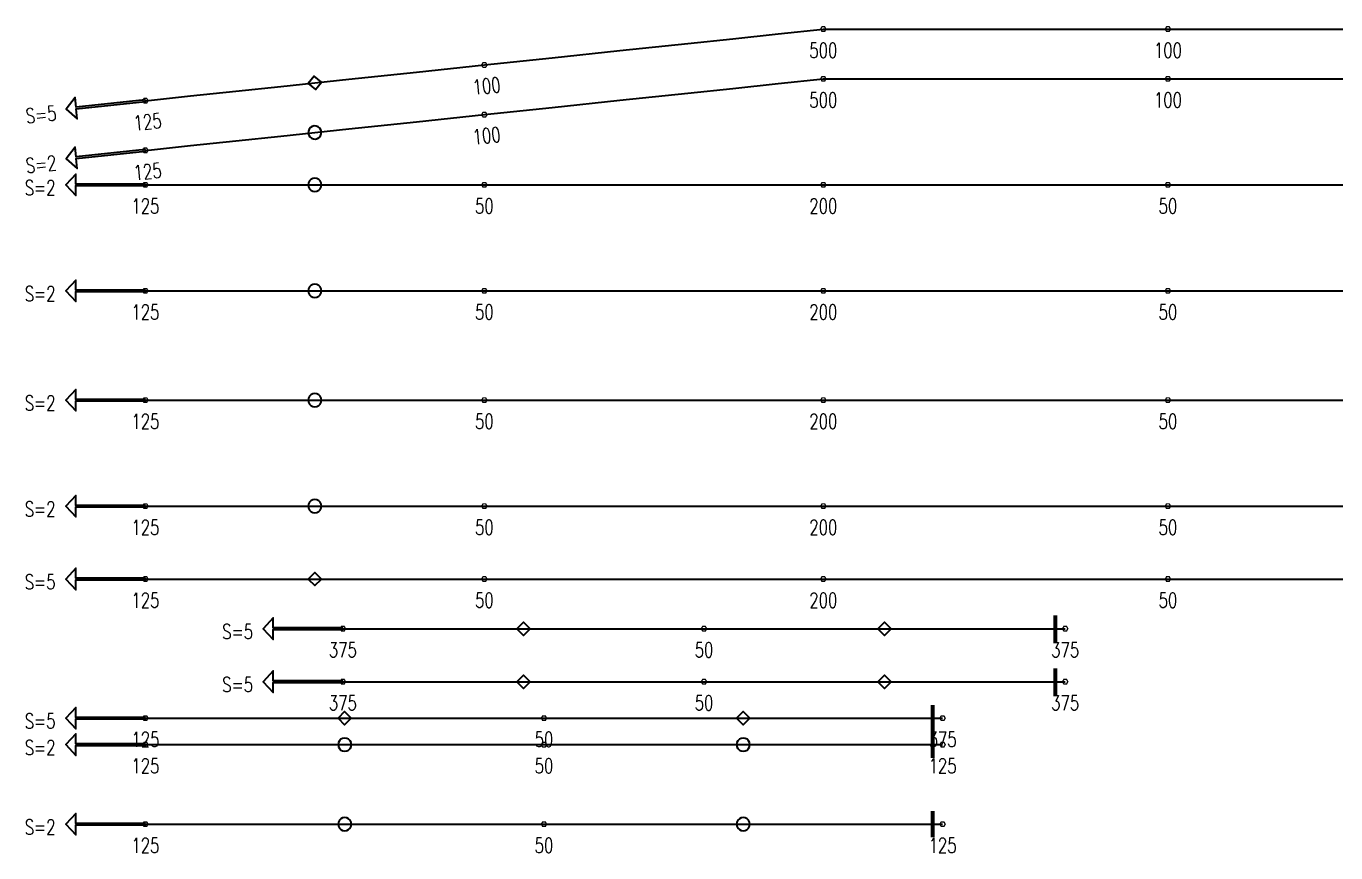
# Model space of a CAD drawing. Header units: millimetres. Extents: x 118516 to 588795, y -24154 to 50684.
# Drawn here: x 380622 to 400384, y 26067 to 38545 of the extents above; entities that cross this region are included whole.
import ezdxf

# ---------------------------------------------------------------- set-up
doc = ezdxf.new("R2010")
doc.units = ezdxf.units.MM
doc.layers.add('Current plane_Column', color=7, linetype='Continuous', true_color=0x4b00ff)
doc.layers.add('NDC_S-TENDON', color=6, linetype='Continuous', lineweight=35)
doc.layers.add('NDC_S_ANNO', color=7, linetype='Continuous', lineweight=20)
doc.styles.add('NDC_ANNO', font='', dxfattribs={"width": 0.8})
doc.styles.get('NDC_ANNO').set_extended_font_data('Dotum')

# ---------------------------------------------------------------- blocks, each defined once
blk = doc.blocks.new('HTB TDX')
at = {"layer": 'NDC_S-TENDON', "linetype": 'Continuous'}
for points, elevation in [([(10090, 29000, 20, 20, 0), (10070, 29035, 20, 20, 0), (10030, 29035, 20, 20, 0), (10010, 29000, 20, 20, 0), (10030, 28965, 20, 20, 0), (10070, 28965, 20, 20, 0)], 3600), ([(10090, 29000, 20, 20, 0), (10070, 29035, 20, 20, 0), (10030, 29035, 20, 20, 0), (10010, 29000, 20, 20, 0), (10030, 28965, 20, 20, 0), (10070, 28965, 20, 20, 0)], 3600), ([(10090, 29000, 20, 20, 0), (10070, 29035, 20, 20, 0), (10030, 29035, 20, 20, 0), (10010, 29000, 20, 20, 0), (10030, 28965, 20, 20, 0), (10070, 28965, 20, 20, 0)], 3600), ([(10090, 29000, 20, 20, 0), (10070, 29035, 20, 20, 0), (10030, 29035, 20, 20, 0), (10010, 29000, 20, 20, 0), (10030, 28965, 20, 20, 0), (10070, 28965, 20, 20, 0)], 3600), ([(15290, 29000, 20, 20, 0), (15270, 29035, 20, 20, 0), (15230, 29035, 20, 20, 0), (15210, 29000, 20, 20, 0), (15230, 28965, 20, 20, 0), (15270, 28965, 20, 20, 0)], 3200), ([(15290, 29000, 20, 20, 0), (15270, 29035, 20, 20, 0), (15230, 29035, 20, 20, 0), (15210, 29000, 20, 20, 0), (15230, 28965, 20, 20, 0), (15270, 28965, 20, 20, 0)], 3200), ([(4975, 28460, 20, 20, 0), (4955, 28494, 20, 20, 0), (4915, 28494, 20, 20, 0), (4895, 28460, 20, 20, 0), (4915, 28425, 20, 20, 0), (4955, 28425, 20, 20, 0)], 3200), ([(4975, 28460, 20, 20, 0), (4955, 28494, 20, 20, 0), (4915, 28494, 20, 20, 0), (4895, 28460, 20, 20, 0), (4915, 28425, 20, 20, 0), (4955, 28425, 20, 20, 0)], 3200), ([(10090, 28250, 20, 20, 0), (10070, 28285, 20, 20, 0), (10030, 28285, 20, 20, 0), (10010, 28250, 20, 20, 0), (10030, 28215, 20, 20, 0), (10070, 28215, 20, 20, 0)], 3600), ([(10090, 28250, 20, 20, 0), (10070, 28285, 20, 20, 0), (10030, 28285, 20, 20, 0), (10010, 28250, 20, 20, 0), (10030, 28215, 20, 20, 0), (10070, 28215, 20, 20, 0)], 3600), ([(10090, 28250, 20, 20, 0), (10070, 28285, 20, 20, 0), (10030, 28285, 20, 20, 0), (10010, 28250, 20, 20, 0), (10030, 28215, 20, 20, 0), (10070, 28215, 20, 20, 0)], 3600), ([(10090, 28250, 20, 20, 0), (10070, 28285, 20, 20, 0), (10030, 28285, 20, 20, 0), (10010, 28250, 20, 20, 0), (10030, 28215, 20, 20, 0), (10070, 28215, 20, 20, 0)], 3600), ([(15290, 28250, 20, 20, 0), (15270, 28285, 20, 20, 0), (15230, 28285, 20, 20, 0), (15210, 28250, 20, 20, 0), (15230, 28215, 20, 20, 0), (15270, 28215, 20, 20, 0)], 3200), ([(15290, 28250, 20, 20, 0), (15270, 28285, 20, 20, 0), (15230, 28285, 20, 20, 0), (15210, 28250, 20, 20, 0), (15230, 28215, 20, 20, 0), (15270, 28215, 20, 20, 0)], 3200), ([(-140, 27920, 20, 20, 0), (-160, 27954, 20, 20, 0), (-200, 27954, 20, 20, 0), (-220, 27920, 20, 20, 0), (-200, 27885, 20, 20, 0), (-160, 27885, 20, 20, 0)], 3575), ([(-140, 27920, 20, 20, 0), (-160, 27954, 20, 20, 0), (-200, 27954, 20, 20, 0), (-220, 27920, 20, 20, 0), (-200, 27885, 20, 20, 0), (-160, 27885, 20, 20, 0)], 3575), ([(4975, 27710, 20, 20, 0), (4955, 27744, 20, 20, 0), (4915, 27744, 20, 20, 0), (4895, 27710, 20, 20, 0), (4915, 27675, 20, 20, 0), (4955, 27675, 20, 20, 0)], 3200), ([(4975, 27710, 20, 20, 0), (4955, 27744, 20, 20, 0), (4915, 27744, 20, 20, 0), (4895, 27710, 20, 20, 0), (4915, 27675, 20, 20, 0), (4955, 27675, 20, 20, 0)], 3200), ([(-140, 27170, 20, 20, 0), (-160, 27204, 20, 20, 0), (-200, 27204, 20, 20, 0), (-220, 27170, 20, 20, 0), (-200, 27135, 20, 20, 0), (-160, 27135, 20, 20, 0)], 3575), ([(-140, 27170, 20, 20, 0), (-160, 27204, 20, 20, 0), (-200, 27204, 20, 20, 0), (-220, 27170, 20, 20, 0), (-200, 27135, 20, 20, 0), (-160, 27135, 20, 20, 0)], 3575), ([(-140, 26650, 20, 20, 0), (-160, 26685, 20, 20, 0), (-200, 26685, 20, 20, 0), (-220, 26650, 20, 20, 0), (-200, 26615, 20, 20, 0), (-160, 26615, 20, 20, 0)], 3575), ([(-140, 26650, 20, 20, 0), (-160, 26685, 20, 20, 0), (-200, 26685, 20, 20, 0), (-220, 26650, 20, 20, 0), (-200, 26615, 20, 20, 0), (-160, 26615, 20, 20, 0)], 3575), ([(4975, 26650, 20, 20, 0), (4955, 26685, 20, 20, 0), (4915, 26685, 20, 20, 0), (4895, 26650, 20, 20, 0), (4915, 26615, 20, 20, 0), (4955, 26615, 20, 20, 0)], 3500), ([(4975, 26650, 20, 20, 0), (4955, 26685, 20, 20, 0), (4915, 26685, 20, 20, 0), (4895, 26650, 20, 20, 0), (4915, 26615, 20, 20, 0), (4955, 26615, 20, 20, 0)], 3500), ([(10090, 26650, 20, 20, 0), (10070, 26685, 20, 20, 0), (10030, 26685, 20, 20, 0), (10010, 26650, 20, 20, 0), (10030, 26615, 20, 20, 0), (10070, 26615, 20, 20, 0)], 3650), ([(10090, 26650, 20, 20, 0), (10070, 26685, 20, 20, 0), (10030, 26685, 20, 20, 0), (10010, 26650, 20, 20, 0), (10030, 26615, 20, 20, 0), (10070, 26615, 20, 20, 0)], 3650), ([(10090, 26650, 20, 20, 0), (10070, 26685, 20, 20, 0), (10030, 26685, 20, 20, 0), (10010, 26650, 20, 20, 0), (10030, 26615, 20, 20, 0), (10070, 26615, 20, 20, 0)], 3650), ([(10090, 26650, 20, 20, 0), (10070, 26685, 20, 20, 0), (10030, 26685, 20, 20, 0), (10010, 26650, 20, 20, 0), (10030, 26615, 20, 20, 0), (10070, 26615, 20, 20, 0)], 3650), ([(15290, 26650, 20, 20, 0), (15270, 26685, 20, 20, 0), (15230, 26685, 20, 20, 0), (15210, 26650, 20, 20, 0), (15230, 26615, 20, 20, 0), (15270, 26615, 20, 20, 0)], 3500), ([(15290, 26650, 20, 20, 0), (15270, 26685, 20, 20, 0), (15230, 26685, 20, 20, 0), (15210, 26650, 20, 20, 0), (15230, 26615, 20, 20, 0), (15270, 26615, 20, 20, 0)], 3500), ([(-140, 25050, 20, 20, 0), (-160, 25085, 20, 20, 0), (-200, 25085, 20, 20, 0), (-220, 25050, 20, 20, 0), (-200, 25015, 20, 20, 0), (-160, 25015, 20, 20, 0)], 3575), ([(-140, 25050, 20, 20, 0), (-160, 25085, 20, 20, 0), (-200, 25085, 20, 20, 0), (-220, 25050, 20, 20, 0), (-200, 25015, 20, 20, 0), (-160, 25015, 20, 20, 0)], 3575), ([(4975, 25050, 20, 20, 0), (4955, 25085, 20, 20, 0), (4915, 25085, 20, 20, 0), (4895, 25050, 20, 20, 0), (4915, 25015, 20, 20, 0), (4955, 25015, 20, 20, 0)], 3500), ([(4975, 25050, 20, 20, 0), (4955, 25085, 20, 20, 0), (4915, 25085, 20, 20, 0), (4895, 25050, 20, 20, 0), (4915, 25015, 20, 20, 0), (4955, 25015, 20, 20, 0)], 3500), ([(10090, 25050, 20, 20, 0), (10070, 25085, 20, 20, 0), (10030, 25085, 20, 20, 0), (10010, 25050, 20, 20, 0), (10030, 25015, 20, 20, 0), (10070, 25015, 20, 20, 0)], 3650), ([(10090, 25050, 20, 20, 0), (10070, 25085, 20, 20, 0), (10030, 25085, 20, 20, 0), (10010, 25050, 20, 20, 0), (10030, 25015, 20, 20, 0), (10070, 25015, 20, 20, 0)], 3650), ([(10090, 25050, 20, 20, 0), (10070, 25085, 20, 20, 0), (10030, 25085, 20, 20, 0), (10010, 25050, 20, 20, 0), (10030, 25015, 20, 20, 0), (10070, 25015, 20, 20, 0)], 3650), ([(10090, 25050, 20, 20, 0), (10070, 25085, 20, 20, 0), (10030, 25085, 20, 20, 0), (10010, 25050, 20, 20, 0), (10030, 25015, 20, 20, 0), (10070, 25015, 20, 20, 0)], 3650), ([(15290, 25050, 20, 20, 0), (15270, 25085, 20, 20, 0), (15230, 25085, 20, 20, 0), (15210, 25050, 20, 20, 0), (15230, 25015, 20, 20, 0), (15270, 25015, 20, 20, 0)], 3500), ([(15290, 25050, 20, 20, 0), (15270, 25085, 20, 20, 0), (15230, 25085, 20, 20, 0), (15210, 25050, 20, 20, 0), (15230, 25015, 20, 20, 0), (15270, 25015, 20, 20, 0)], 3500), ([(-140, 23400, 20, 20, 0), (-160, 23435, 20, 20, 0), (-200, 23435, 20, 20, 0), (-220, 23400, 20, 20, 0), (-200, 23365, 20, 20, 0), (-160, 23365, 20, 20, 0)], 3575), ([(-140, 23400, 20, 20, 0), (-160, 23435, 20, 20, 0), (-200, 23435, 20, 20, 0), (-220, 23400, 20, 20, 0), (-200, 23365, 20, 20, 0), (-160, 23365, 20, 20, 0)], 3575), ([(4975, 23400, 20, 20, 0), (4955, 23435, 20, 20, 0), (4915, 23435, 20, 20, 0), (4895, 23400, 20, 20, 0), (4915, 23365, 20, 20, 0), (4955, 23365, 20, 20, 0)], 3500), ([(4975, 23400, 20, 20, 0), (4955, 23435, 20, 20, 0), (4915, 23435, 20, 20, 0), (4895, 23400, 20, 20, 0), (4915, 23365, 20, 20, 0), (4955, 23365, 20, 20, 0)], 3500), ([(10090, 23400, 20, 20, 0), (10070, 23435, 20, 20, 0), (10030, 23435, 20, 20, 0), (10010, 23400, 20, 20, 0), (10030, 23365, 20, 20, 0), (10070, 23365, 20, 20, 0)], 3650), ([(10090, 23400, 20, 20, 0), (10070, 23435, 20, 20, 0), (10030, 23435, 20, 20, 0), (10010, 23400, 20, 20, 0), (10030, 23365, 20, 20, 0), (10070, 23365, 20, 20, 0)], 3650), ([(10090, 23400, 20, 20, 0), (10070, 23435, 20, 20, 0), (10030, 23435, 20, 20, 0), (10010, 23400, 20, 20, 0), (10030, 23365, 20, 20, 0), (10070, 23365, 20, 20, 0)], 3650), ([(10090, 23400, 20, 20, 0), (10070, 23435, 20, 20, 0), (10030, 23435, 20, 20, 0), (10010, 23400, 20, 20, 0), (10030, 23365, 20, 20, 0), (10070, 23365, 20, 20, 0)], 3650), ([(15290, 23400, 20, 20, 0), (15270, 23435, 20, 20, 0), (15230, 23435, 20, 20, 0), (15210, 23400, 20, 20, 0), (15230, 23365, 20, 20, 0), (15270, 23365, 20, 20, 0)], 3500), ([(15290, 23400, 20, 20, 0), (15270, 23435, 20, 20, 0), (15230, 23435, 20, 20, 0), (15210, 23400, 20, 20, 0), (15230, 23365, 20, 20, 0), (15270, 23365, 20, 20, 0)], 3500), ([(-140, 21800, 20, 20, 0), (-160, 21835, 20, 20, 0), (-200, 21835, 20, 20, 0), (-220, 21800, 20, 20, 0), (-200, 21765, 20, 20, 0), (-160, 21765, 20, 20, 0)], 3575), ([(-140, 21800, 20, 20, 0), (-160, 21835, 20, 20, 0), (-200, 21835, 20, 20, 0), (-220, 21800, 20, 20, 0), (-200, 21765, 20, 20, 0), (-160, 21765, 20, 20, 0)], 3575), ([(4975, 21800, 20, 20, 0), (4955, 21835, 20, 20, 0), (4915, 21835, 20, 20, 0), (4895, 21800, 20, 20, 0), (4915, 21765, 20, 20, 0), (4955, 21765, 20, 20, 0)], 3500), ([(4975, 21800, 20, 20, 0), (4955, 21835, 20, 20, 0), (4915, 21835, 20, 20, 0), (4895, 21800, 20, 20, 0), (4915, 21765, 20, 20, 0), (4955, 21765, 20, 20, 0)], 3500), ([(10090, 21800, 20, 20, 0), (10070, 21835, 20, 20, 0), (10030, 21835, 20, 20, 0), (10010, 21800, 20, 20, 0), (10030, 21765, 20, 20, 0), (10070, 21765, 20, 20, 0)], 3650), ([(10090, 21800, 20, 20, 0), (10070, 21835, 20, 20, 0), (10030, 21835, 20, 20, 0), (10010, 21800, 20, 20, 0), (10030, 21765, 20, 20, 0), (10070, 21765, 20, 20, 0)], 3650), ([(10090, 21800, 20, 20, 0), (10070, 21835, 20, 20, 0), (10030, 21835, 20, 20, 0), (10010, 21800, 20, 20, 0), (10030, 21765, 20, 20, 0), (10070, 21765, 20, 20, 0)], 3650), ([(10090, 21800, 20, 20, 0), (10070, 21835, 20, 20, 0), (10030, 21835, 20, 20, 0), (10010, 21800, 20, 20, 0), (10030, 21765, 20, 20, 0), (10070, 21765, 20, 20, 0)], 3650), ([(15290, 21800, 20, 20, 0), (15270, 21835, 20, 20, 0), (15230, 21835, 20, 20, 0), (15210, 21800, 20, 20, 0), (15230, 21765, 20, 20, 0), (15270, 21765, 20, 20, 0)], 3500), ([(15290, 21800, 20, 20, 0), (15270, 21835, 20, 20, 0), (15230, 21835, 20, 20, 0), (15210, 21800, 20, 20, 0), (15230, 21765, 20, 20, 0), (15270, 21765, 20, 20, 0)], 3500), ([(-140, 20700, 20, 20, 0), (-160, 20735, 20, 20, 0), (-200, 20735, 20, 20, 0), (-220, 20700, 20, 20, 0), (-200, 20665, 20, 20, 0), (-160, 20665, 20, 20, 0)], 3575), ([(-140, 20700, 20, 20, 0), (-160, 20735, 20, 20, 0), (-200, 20735, 20, 20, 0), (-220, 20700, 20, 20, 0), (-200, 20665, 20, 20, 0), (-160, 20665, 20, 20, 0)], 3575), ([(4975, 20700, 20, 20, 0), (4955, 20735, 20, 20, 0), (4915, 20735, 20, 20, 0), (4895, 20700, 20, 20, 0), (4915, 20665, 20, 20, 0), (4955, 20665, 20, 20, 0)], 3500), ([(4975, 20700, 20, 20, 0), (4955, 20735, 20, 20, 0), (4915, 20735, 20, 20, 0), (4895, 20700, 20, 20, 0), (4915, 20665, 20, 20, 0), (4955, 20665, 20, 20, 0)], 3500), ([(10090, 20700, 20, 20, 0), (10070, 20735, 20, 20, 0), (10030, 20735, 20, 20, 0), (10010, 20700, 20, 20, 0), (10030, 20665, 20, 20, 0), (10070, 20665, 20, 20, 0)], 3650), ([(10090, 20700, 20, 20, 0), (10070, 20735, 20, 20, 0), (10030, 20735, 20, 20, 0), (10010, 20700, 20, 20, 0), (10030, 20665, 20, 20, 0), (10070, 20665, 20, 20, 0)], 3650), ([(10090, 20700, 20, 20, 0), (10070, 20735, 20, 20, 0), (10030, 20735, 20, 20, 0), (10010, 20700, 20, 20, 0), (10030, 20665, 20, 20, 0), (10070, 20665, 20, 20, 0)], 3650), ([(10090, 20700, 20, 20, 0), (10070, 20735, 20, 20, 0), (10030, 20735, 20, 20, 0), (10010, 20700, 20, 20, 0), (10030, 20665, 20, 20, 0), (10070, 20665, 20, 20, 0)], 3650), ([(15290, 20700, 20, 20, 0), (15270, 20735, 20, 20, 0), (15230, 20735, 20, 20, 0), (15210, 20700, 20, 20, 0), (15230, 20665, 20, 20, 0), (15270, 20665, 20, 20, 0)], 3500), ([(15290, 20700, 20, 20, 0), (15270, 20735, 20, 20, 0), (15230, 20735, 20, 20, 0), (15210, 20700, 20, 20, 0), (15230, 20665, 20, 20, 0), (15270, 20665, 20, 20, 0)], 3500), ([(2840, 19950, 20, 20, 0), (2820, 19985, 20, 20, 0), (2780, 19985, 20, 20, 0), (2760, 19950, 20, 20, 0), (2780, 19915, 20, 20, 0), (2820, 19915, 20, 20, 0)], 3575), ([(2840, 19950, 20, 20, 0), (2820, 19985, 20, 20, 0), (2780, 19985, 20, 20, 0), (2760, 19950, 20, 20, 0), (2780, 19915, 20, 20, 0), (2820, 19915, 20, 20, 0)], 3575), ([(8290, 19950, 20, 20, 0), (8270, 19985, 20, 20, 0), (8230, 19985, 20, 20, 0), (8210, 19950, 20, 20, 0), (8230, 19915, 20, 20, 0), (8270, 19915, 20, 20, 0)], 3250), ([(8290, 19950, 20, 20, 0), (8270, 19985, 20, 20, 0), (8230, 19985, 20, 20, 0), (8210, 19950, 20, 20, 0), (8230, 19915, 20, 20, 0), (8270, 19915, 20, 20, 0)], 3250), ([(13740, 19950, 20, 20, 0), (13720, 19985, 20, 20, 0), (13680, 19985, 20, 20, 0), (13660, 19950, 20, 20, 0), (13680, 19915, 20, 20, 0), (13720, 19915, 20, 20, 0)], 3575), ([(13740, 19950, 20, 20, 0), (13720, 19985, 20, 20, 0), (13680, 19985, 20, 20, 0), (13660, 19950, 20, 20, 0), (13680, 19915, 20, 20, 0), (13720, 19915, 20, 20, 0)], 3575), ([(2840, 19150, 20, 20, 0), (2820, 19185, 20, 20, 0), (2780, 19185, 20, 20, 0), (2760, 19150, 20, 20, 0), (2780, 19115, 20, 20, 0), (2820, 19115, 20, 20, 0)], 3575), ([(2840, 19150, 20, 20, 0), (2820, 19185, 20, 20, 0), (2780, 19185, 20, 20, 0), (2760, 19150, 20, 20, 0), (2780, 19115, 20, 20, 0), (2820, 19115, 20, 20, 0)], 3575), ([(8290, 19150, 20, 20, 0), (8270, 19185, 20, 20, 0), (8230, 19185, 20, 20, 0), (8210, 19150, 20, 20, 0), (8230, 19115, 20, 20, 0), (8270, 19115, 20, 20, 0)], 3250), ([(8290, 19150, 20, 20, 0), (8270, 19185, 20, 20, 0), (8230, 19185, 20, 20, 0), (8210, 19150, 20, 20, 0), (8230, 19115, 20, 20, 0), (8270, 19115, 20, 20, 0)], 3250), ([(13740, 19150, 20, 20, 0), (13720, 19185, 20, 20, 0), (13680, 19185, 20, 20, 0), (13660, 19150, 20, 20, 0), (13680, 19115, 20, 20, 0), (13720, 19115, 20, 20, 0)], 3575), ([(13740, 19150, 20, 20, 0), (13720, 19185, 20, 20, 0), (13680, 19185, 20, 20, 0), (13660, 19150, 20, 20, 0), (13680, 19115, 20, 20, 0), (13720, 19115, 20, 20, 0)], 3575), ([(-140, 18600, 20, 20, 0), (-160, 18635, 20, 20, 0), (-200, 18635, 20, 20, 0), (-220, 18600, 20, 20, 0), (-200, 18565, 20, 20, 0), (-160, 18565, 20, 20, 0)], 3575), ([(-140, 18600, 20, 20, 0), (-160, 18635, 20, 20, 0), (-200, 18635, 20, 20, 0), (-220, 18600, 20, 20, 0), (-200, 18565, 20, 20, 0), (-160, 18565, 20, 20, 0)], 3575), ([(5875, 18600, 20, 20, 0), (5855, 18635, 20, 20, 0), (5815, 18635, 20, 20, 0), (5795, 18600, 20, 20, 0), (5815, 18565, 20, 20, 0), (5855, 18565, 20, 20, 0)], 3250), ([(5875, 18600, 20, 20, 0), (5855, 18635, 20, 20, 0), (5815, 18635, 20, 20, 0), (5795, 18600, 20, 20, 0), (5815, 18565, 20, 20, 0), (5855, 18565, 20, 20, 0)], 3250), ([(11890, 18600, 20, 20, 0), (11870, 18635, 20, 20, 0), (11830, 18635, 20, 20, 0), (11810, 18600, 20, 20, 0), (11830, 18565, 20, 20, 0), (11870, 18565, 20, 20, 0)], 3575), ([(11890, 18600, 20, 20, 0), (11870, 18635, 20, 20, 0), (11830, 18635, 20, 20, 0), (11810, 18600, 20, 20, 0), (11830, 18565, 20, 20, 0), (11870, 18565, 20, 20, 0)], 3575), ([(-140, 18200, 20, 20, 0), (-160, 18235, 20, 20, 0), (-200, 18235, 20, 20, 0), (-220, 18200, 20, 20, 0), (-200, 18165, 20, 20, 0), (-160, 18165, 20, 20, 0)], 3575), ([(-140, 18200, 20, 20, 0), (-160, 18235, 20, 20, 0), (-200, 18235, 20, 20, 0), (-220, 18200, 20, 20, 0), (-200, 18165, 20, 20, 0), (-160, 18165, 20, 20, 0)], 3575), ([(5875, 18200, 20, 20, 0), (5855, 18235, 20, 20, 0), (5815, 18235, 20, 20, 0), (5795, 18200, 20, 20, 0), (5815, 18165, 20, 20, 0), (5855, 18165, 20, 20, 0)], 3250), ([(5875, 18200, 20, 20, 0), (5855, 18235, 20, 20, 0), (5815, 18235, 20, 20, 0), (5795, 18200, 20, 20, 0), (5815, 18165, 20, 20, 0), (5855, 18165, 20, 20, 0)], 3250), ([(11890, 18200, 20, 20, 0), (11870, 18235, 20, 20, 0), (11830, 18235, 20, 20, 0), (11810, 18200, 20, 20, 0), (11830, 18165, 20, 20, 0), (11870, 18165, 20, 20, 0)], 3575), ([(11890, 18200, 20, 20, 0), (11870, 18235, 20, 20, 0), (11830, 18235, 20, 20, 0), (11810, 18200, 20, 20, 0), (11830, 18165, 20, 20, 0), (11870, 18165, 20, 20, 0)], 3575), ([(-140, 17000, 20, 20, 0), (-160, 17035, 20, 20, 0), (-200, 17035, 20, 20, 0), (-220, 17000, 20, 20, 0), (-200, 16965, 20, 20, 0), (-160, 16965, 20, 20, 0)], 3575), ([(-140, 17000, 20, 20, 0), (-160, 17035, 20, 20, 0), (-200, 17035, 20, 20, 0), (-220, 17000, 20, 20, 0), (-200, 16965, 20, 20, 0), (-160, 16965, 20, 20, 0)], 3575), ([(5875, 17000, 20, 20, 0), (5855, 17035, 20, 20, 0), (5815, 17035, 20, 20, 0), (5795, 17000, 20, 20, 0), (5815, 16965, 20, 20, 0), (5855, 16965, 20, 20, 0)], 3500), ([(5875, 17000, 20, 20, 0), (5855, 17035, 20, 20, 0), (5815, 17035, 20, 20, 0), (5795, 17000, 20, 20, 0), (5815, 16965, 20, 20, 0), (5855, 16965, 20, 20, 0)], 3500), ([(11890, 17000, 20, 20, 0), (11870, 17035, 20, 20, 0), (11830, 17035, 20, 20, 0), (11810, 17000, 20, 20, 0), (11830, 16965, 20, 20, 0), (11870, 16965, 20, 20, 0)], 3575), ([(11890, 17000, 20, 20, 0), (11870, 17035, 20, 20, 0), (11830, 17035, 20, 20, 0), (11810, 17000, 20, 20, 0), (11830, 16965, 20, 20, 0), (11870, 16965, 20, 20, 0)], 3575)]:
    blk.add_lwpolyline(points, format="xyseb", close=True, dxfattribs=dict(at, elevation=elevation))
for points, elevation in [([(2278, 28179), (2388, 28090), (2477, 28200), (2367, 28289), (2278, 28179)], 3362), ([(-181, 27932), (-1225, 27821), (-1241, 27970), (-1373, 27794), (-1207, 27648), (-1223, 27797), (-179, 27908)], 3575), ([(2278, 27429), (2286, 27399), (2303, 27373), (2328, 27353), (2357, 27342), (2388, 27340), (2418, 27348), (2444, 27365), (2464, 27390), (2475, 27419), (2477, 27450), (2469, 27480), (2452, 27507), (2427, 27526), (2398, 27538), (2367, 27539), (2337, 27531), (2311, 27514), (2291, 27490), (2280, 27460), (2278, 27429)], 3362), ([(-181, 27182), (-1225, 27071), (-1241, 27220), (-1373, 27044), (-1207, 26898), (-1223, 27047), (-179, 27158)], 3575), ([(-180, 26662), (-1230, 26662), (-1230, 26812), (-1380, 26650), (-1230, 26488), (-1230, 26638), (-180, 26638)], 3575), ([(2277, 26650), (2282, 26619), (2297, 26591), (2319, 26569), (2347, 26555), (2377, 26550), (2408, 26555), (2436, 26569), (2458, 26591), (2473, 26619), (2477, 26650), (2473, 26681), (2458, 26709), (2436, 26731), (2408, 26745), (2377, 26750), (2347, 26745), (2319, 26731), (2297, 26709), (2282, 26681), (2277, 26650)], 3532), ([(-180, 25062), (-1230, 25062), (-1230, 25212), (-1380, 25050), (-1230, 24888), (-1230, 25038), (-180, 25038)], 3575), ([(2277, 25050), (2282, 25019), (2297, 24991), (2319, 24969), (2347, 24955), (2377, 24950), (2408, 24955), (2436, 24969), (2458, 24991), (2473, 25019), (2477, 25050), (2473, 25081), (2458, 25109), (2436, 25131), (2408, 25145), (2377, 25150), (2347, 25145), (2319, 25131), (2297, 25109), (2282, 25081), (2277, 25050)], 3532), ([(-180, 23412), (-1230, 23412), (-1230, 23562), (-1380, 23400), (-1230, 23238), (-1230, 23388), (-180, 23388)], 3575), ([(2277, 23400), (2282, 23369), (2297, 23341), (2319, 23319), (2347, 23305), (2377, 23300), (2408, 23305), (2436, 23319), (2458, 23341), (2473, 23369), (2477, 23400), (2473, 23431), (2458, 23459), (2436, 23481), (2408, 23495), (2377, 23500), (2347, 23495), (2319, 23481), (2297, 23459), (2282, 23431), (2277, 23400)], 3532), ([(-180, 21812), (-1230, 21812), (-1230, 21962), (-1380, 21800), (-1230, 21638), (-1230, 21788), (-180, 21788)], 3575), ([(2277, 21800), (2282, 21769), (2297, 21741), (2319, 21719), (2347, 21705), (2377, 21700), (2408, 21705), (2436, 21719), (2458, 21741), (2473, 21769), (2477, 21800), (2473, 21831), (2458, 21859), (2436, 21881), (2408, 21895), (2377, 21900), (2347, 21895), (2319, 21881), (2297, 21859), (2282, 21831), (2277, 21800)], 3532), ([(-180, 20712), (-1230, 20712), (-1230, 20862), (-1380, 20700), (-1230, 20538), (-1230, 20688), (-180, 20688)], 3575), ([(2277, 20700), (2377, 20600), (2477, 20700), (2377, 20800), (2277, 20700)], 3532), ([(2800, 19962), (1750, 19962), (1750, 20112), (1600, 19950), (1750, 19788), (1750, 19938), (2800, 19938)], 3575), ([(5425, 19950), (5525, 19850), (5625, 19950), (5525, 20050), (5425, 19950)], 3388), ([(10875, 19950), (10975, 19850), (11075, 19950), (10975, 20050), (10875, 19950)], 3388), ([(2800, 19162), (1750, 19162), (1750, 19312), (1600, 19150), (1750, 18988), (1750, 19138), (2800, 19138)], 3575), ([(5425, 19150), (5525, 19050), (5625, 19150), (5525, 19250), (5425, 19150)], 3388), ([(10875, 19150), (10975, 19050), (11075, 19150), (10975, 19250), (10875, 19150)], 3388), ([(-180, 18612), (-1230, 18612), (-1230, 18762), (-1380, 18600), (-1230, 18438), (-1230, 18588), (-180, 18588)], 3575), ([(2727, 18600), (2827, 18500), (2927, 18600), (2827, 18700), (2727, 18600)], 3391), ([(8742, 18600), (8842, 18500), (8942, 18600), (8842, 18700), (8742, 18600)], 3391), ([(-180, 18212), (-1230, 18212), (-1230, 18362), (-1380, 18200), (-1230, 18038), (-1230, 18188), (-180, 18188)], 3575), ([(2727, 18200), (2732, 18169), (2747, 18141), (2769, 18119), (2797, 18105), (2827, 18100), (2858, 18105), (2886, 18119), (2908, 18141), (2923, 18169), (2927, 18200), (2923, 18231), (2908, 18259), (2886, 18281), (2858, 18295), (2827, 18300), (2797, 18295), (2769, 18281), (2747, 18259), (2732, 18231), (2727, 18200)], 3391), ([(8742, 18200), (8747, 18169), (8762, 18141), (8784, 18119), (8812, 18105), (8842, 18100), (8873, 18105), (8901, 18119), (8923, 18141), (8938, 18169), (8942, 18200), (8938, 18231), (8923, 18259), (8901, 18281), (8873, 18295), (8842, 18300), (8812, 18295), (8784, 18281), (8762, 18259), (8747, 18231), (8742, 18200)], 3391), ([(-180, 17012), (-1230, 17012), (-1230, 17162), (-1380, 17000), (-1230, 16838), (-1230, 16988), (-180, 16988)], 3575), ([(2727, 17000), (2732, 16969), (2747, 16941), (2769, 16919), (2797, 16905), (2827, 16900), (2858, 16905), (2886, 16919), (2908, 16941), (2923, 16969), (2927, 17000), (2923, 17031), (2908, 17059), (2886, 17081), (2858, 17095), (2827, 17100), (2797, 17095), (2769, 17081), (2747, 17059), (2732, 17031), (2727, 17000)], 3533), ([(8742, 17000), (8747, 16969), (8762, 16941), (8784, 16919), (8812, 16905), (8842, 16900), (8873, 16905), (8901, 16919), (8923, 16941), (8938, 16969), (8942, 17000), (8938, 17031), (8923, 17059), (8901, 17081), (8873, 17095), (8842, 17100), (8812, 17095), (8784, 17081), (8762, 17059), (8747, 17031), (8742, 17000)], 3533)]:
    blk.add_lwpolyline(points, close=True, dxfattribs=dict(at, elevation=elevation))
at = {"layer": 'NDC_S-TENDON', "linetype": 'Continuous', "elevation": 3575}
for points in [[(13550, 19750, 60, 60, 0), (13550, 20150, 60, 60, 0)], [(13550, 18950, 60, 60, 0), (13550, 19350, 60, 60, 0)], [(11700, 18400, 60, 60, 0), (11700, 18800, 60, 60, 0)], [(11700, 18000, 60, 60, 0), (11700, 18400, 60, 60, 0)], [(11700, 16800, 60, 60, 0), (11700, 17200, 60, 60, 0)]]:
    blk.add_lwpolyline(points, format="xyseb", dxfattribs=at)
at = {"layer": 'NDC_S-TENDON', "linetype": 'Continuous'}
for points in [[(-180, 27920, 3575), (502, 27992, 3558), (1184, 28064, 3508), (1866, 28136, 3425), (2889, 28244, 3300), (3912, 28352, 3225), (4935, 28460, 3200), (5958, 28568, 3227), (6981, 28676, 3307), (8004, 28784, 3440), (8686, 28856, 3529), (9368, 28928, 3582), (10050, 29000, 3600)], [(10050, 29000, 3600), (10743, 29000, 3582), (11437, 29000, 3529), (12130, 29000, 3440), (13170, 29000, 3307), (14210, 29000, 3227), (15250, 29000, 3200), (16290, 29000, 3227), (17330, 29000, 3307), (18370, 29000, 3440), (19063, 29000, 3529), (19757, 29000, 3582), (20450, 29000, 3600)], [(-180, 27170, 3575), (502, 27242, 3558), (1184, 27314, 3508), (1866, 27386, 3425), (2889, 27494, 3300), (3912, 27602, 3225), (4935, 27710, 3200), (5958, 27818, 3227), (6981, 27926, 3307), (8004, 28034, 3440), (8686, 28106, 3529), (9368, 28178, 3582), (10050, 28250, 3600)], [(10050, 28250, 3600), (10743, 28250, 3582), (11437, 28250, 3529), (12130, 28250, 3440), (13170, 28250, 3307), (14210, 28250, 3227), (15250, 28250, 3200), (16290, 28250, 3227), (17330, 28250, 3307), (18370, 28250, 3440), (19063, 28250, 3529), (19757, 28250, 3582), (20450, 28250, 3600)], [(-180, 26650, 3575), (502, 26650, 3572), (1184, 26650, 3562), (1866, 26650, 3545), (2889, 26650, 3520), (3912, 26650, 3505), (4935, 26650, 3500), (5958, 26650, 3510), (6981, 26650, 3540), (8004, 26650, 3590), (8686, 26650, 3623), (9368, 26650, 3643), (10050, 26650, 3650)], [(10050, 26650, 3650), (10743, 26650, 3643), (11437, 26650, 3623), (12130, 26650, 3590), (13170, 26650, 3540), (14210, 26650, 3510), (15250, 26650, 3500), (16290, 26650, 3510), (17330, 26650, 3540), (18370, 26650, 3590), (19063, 26650, 3623), (19757, 26650, 3643), (20450, 26650, 3650)], [(-180, 25050, 3575), (502, 25050, 3572), (1184, 25050, 3562), (1866, 25050, 3545), (2889, 25050, 3520), (3912, 25050, 3505), (4935, 25050, 3500), (5958, 25050, 3510), (6981, 25050, 3540), (8004, 25050, 3590), (8686, 25050, 3623), (9368, 25050, 3643), (10050, 25050, 3650)], [(10050, 25050, 3650), (10743, 25050, 3643), (11437, 25050, 3623), (12130, 25050, 3590), (13170, 25050, 3540), (14210, 25050, 3510), (15250, 25050, 3500), (16290, 25050, 3510), (17330, 25050, 3540), (18370, 25050, 3590), (19063, 25050, 3623), (19757, 25050, 3643), (20450, 25050, 3650)], [(-180, 23400, 3575), (502, 23400, 3572), (1184, 23400, 3562), (1866, 23400, 3545), (2889, 23400, 3520), (3912, 23400, 3505), (4935, 23400, 3500), (5958, 23400, 3510), (6981, 23400, 3540), (8004, 23400, 3590), (8686, 23400, 3623), (9368, 23400, 3643), (10050, 23400, 3650)], [(10050, 23400, 3650), (10743, 23400, 3643), (11437, 23400, 3623), (12130, 23400, 3590), (13170, 23400, 3540), (14210, 23400, 3510), (15250, 23400, 3500), (16290, 23400, 3510), (17330, 23400, 3540), (18370, 23400, 3590), (19063, 23400, 3623), (19757, 23400, 3643), (20450, 23400, 3650)], [(-180, 21800, 3575), (502, 21800, 3572), (1184, 21800, 3562), (1866, 21800, 3545), (2889, 21800, 3520), (3912, 21800, 3505), (4935, 21800, 3500), (5958, 21800, 3510), (6981, 21800, 3540), (8004, 21800, 3590), (8686, 21800, 3623), (9368, 21800, 3643), (10050, 21800, 3650)], [(10050, 21800, 3650), (10743, 21800, 3643), (11437, 21800, 3623), (12130, 21800, 3590), (13170, 21800, 3540), (14210, 21800, 3510), (15250, 21800, 3500), (16290, 21800, 3510), (17330, 21800, 3540), (18370, 21800, 3590), (19063, 21800, 3623), (19757, 21800, 3643), (20450, 21800, 3650)], [(-180, 20700, 3575), (502, 20700, 3572), (1184, 20700, 3562), (1866, 20700, 3545), (2889, 20700, 3520), (3912, 20700, 3505), (4935, 20700, 3500), (5958, 20700, 3510), (6981, 20700, 3540), (8004, 20700, 3590), (8686, 20700, 3623), (9368, 20700, 3643), (10050, 20700, 3650)], [(10050, 20700, 3650), (10743, 20700, 3643), (11437, 20700, 3623), (12130, 20700, 3590), (13170, 20700, 3540), (14210, 20700, 3510), (15250, 20700, 3500), (16290, 20700, 3510), (17330, 20700, 3540), (18370, 20700, 3590), (19063, 20700, 3623), (19757, 20700, 3643), (20450, 20700, 3650)], [(2800, 19950, 3575), (3527, 19950, 3561), (4253, 19950, 3517), (4980, 19950, 3445), (5797, 19950, 3360), (6615, 19950, 3299), (7432, 19950, 3262), (8250, 19950, 3250), (9067, 19950, 3262), (9885, 19950, 3299), (10702, 19950, 3360), (11520, 19950, 3445), (12247, 19950, 3517), (12973, 19950, 3561), (13700, 19950, 3575)], [(2800, 19150, 3575), (3527, 19150, 3561), (4253, 19150, 3517), (4980, 19150, 3445), (5797, 19150, 3360), (6615, 19150, 3299), (7432, 19150, 3262), (8250, 19150, 3250), (9067, 19150, 3262), (9885, 19150, 3299), (10702, 19150, 3360), (11520, 19150, 3445), (12247, 19150, 3517), (12973, 19150, 3561), (13700, 19150, 3575)], [(-180, 18600, 3575), (622, 18600, 3561), (1424, 18600, 3517), (2226, 18600, 3445), (3429, 18600, 3337), (4632, 18600, 3272), (5835, 18600, 3250), (7038, 18600, 3272), (8241, 18600, 3337), (9444, 18600, 3445), (10246, 18600, 3517), (11048, 18600, 3561), (11850, 18600, 3575)], [(-180, 18200, 3575), (622, 18200, 3561), (1424, 18200, 3517), (2226, 18200, 3445), (3429, 18200, 3337), (4632, 18200, 3272), (5835, 18200, 3250), (7038, 18200, 3272), (8241, 18200, 3337), (9444, 18200, 3445), (10246, 18200, 3517), (11048, 18200, 3561), (11850, 18200, 3575)], [(-180, 17000, 3575), (622, 17000, 3572), (1424, 17000, 3562), (2226, 17000, 3545), (3429, 17000, 3520), (4632, 17000, 3505), (5835, 17000, 3500), (7038, 17000, 3505), (8241, 17000, 3520), (9444, 17000, 3545), (10246, 17000, 3562), (11048, 17000, 3572), (11850, 17000, 3575)]]:
    blk.add_polyline3d(points, dxfattribs=at)
at = {"layer": 'NDC_S_ANNO', "linetype": 'Continuous', "char_height": 225, "attachment_point": 5, "line_spacing_factor": 0.75, "style": 'NDC_ANNO'}
for s, insert in [('\\FSTANDARD.shx;500', (10050, 28680, 3600)), ('\\FSTANDARD.shx;100', (15250, 28680, 3200)), ('\\FSTANDARD.shx;500', (10050, 27930, 3600)), ('\\FSTANDARD.shx;100', (15250, 27930, 3200)), ('\\FSTANDARD.shx;125', (-180, 26330, 3575)), ('\\FSTANDARD.shx;50', (4935, 26330, 3500)), ('\\FSTANDARD.shx;200', (10050, 26330, 3650)), ('\\FSTANDARD.shx;50', (15250, 26330, 3500)), ('\\FSTANDARD.shx;125', (-180, 24730, 3575)), ('\\FSTANDARD.shx;50', (4935, 24730, 3500)), ('\\FSTANDARD.shx;200', (10050, 24730, 3650)), ('\\FSTANDARD.shx;50', (15250, 24730, 3500)), ('\\FSTANDARD.shx;125', (-180, 23080, 3575)), ('\\FSTANDARD.shx;50', (4935, 23080, 3500)), ('\\FSTANDARD.shx;200', (10050, 23080, 3650)), ('\\FSTANDARD.shx;50', (15250, 23080, 3500)), ('\\FSTANDARD.shx;125', (-180, 21480, 3575)), ('\\FSTANDARD.shx;50', (4935, 21480, 3500)), ('\\FSTANDARD.shx;200', (10050, 21480, 3650)), ('\\FSTANDARD.shx;50', (15250, 21480, 3500)), ('\\FSTANDARD.shx;125', (-180, 20380, 3575)), ('\\FSTANDARD.shx;50', (4935, 20380, 3500)), ('\\FSTANDARD.shx;200', (10050, 20380, 3650)), ('\\FSTANDARD.shx;50', (15250, 20380, 3500)), ('\\FSTANDARD.shx;S=5', (1212, 19908, 3700)), ('\\FSTANDARD.shx;375', (2800, 19630, 3575)), ('\\FSTANDARD.shx;50', (8250, 19630, 3250)), ('\\FSTANDARD.shx;375', (13700, 19630, 3575)), ('\\FSTANDARD.shx;S=5', (1212, 19108, 3700)), ('\\FSTANDARD.shx;375', (2800, 18830, 3575)), ('\\FSTANDARD.shx;50', (8250, 18830, 3250)), ('\\FSTANDARD.shx;375', (13700, 18830, 3575)), ('\\FSTANDARD.shx;S=5', (-1768, 18557, 3700)), ('\\FSTANDARD.shx;125', (-180, 18280, 3575)), ('\\FSTANDARD.shx;50', (5835, 18280, 3250)), ('\\FSTANDARD.shx;375', (11850, 18280, 3575)), ('\\FSTANDARD.shx;S=2', (-1768, 18157, 3700)), ('\\FSTANDARD.shx;125', (-180, 17880, 3575)), ('\\FSTANDARD.shx;50', (5835, 17880, 3250)), ('\\FSTANDARD.shx;125', (11850, 17880, 3575)), ('\\FSTANDARD.shx;S=2', (-1768, 16957, 3700)), ('\\FSTANDARD.shx;125', (-180, 16680, 3575)), ('\\FSTANDARD.shx;50', (5835, 16680, 3500)), ('\\FSTANDARD.shx;125', (11850, 16680, 3575))]:
    blk.add_mtext(s, dxfattribs=dict(at, insert=insert))
for s, insert, rotation in [('\\FSTANDARD.shx;100', (4969, 28142, 3200), 6.0286), ('\\FSTANDARD.shx;S=5', (-1754, 27711, 3700), 6.0286), ('\\FSTANDARD.shx;125', (-146, 27601, 3575), 6.0286), ('\\FSTANDARD.shx;100', (4969, 27392, 3200), 6.0286), ('\\FSTANDARD.shx;S=2', (-1754, 26961, 3700), 6.0286), ('\\FSTANDARD.shx;125', (-146, 26851, 3575), 6.0286), ('\\FSTANDARD.shx;S=2', (-1768, 26607, 3700), 0), ('\\FSTANDARD.shx;S=2', (-1768, 25007, 3700), 0), ('\\FSTANDARD.shx;S=2', (-1768, 23357, 3700), 0), ('\\FSTANDARD.shx;S=2', (-1768, 21757, 3700), 0), ('\\FSTANDARD.shx;S=5', (-1768, 20657, 3700), 0)]:
    blk.add_mtext(s, dxfattribs=dict(at, insert=insert, rotation=rotation))

msp = doc.modelspace()

# ---------------------------------------------------------------- block references
at = {"layer": 'Current plane_Column'}
msp.add_blockref('HTB TDX', (382600, 9500), dxfattribs=at)

doc.saveas('drawing.dxf')
